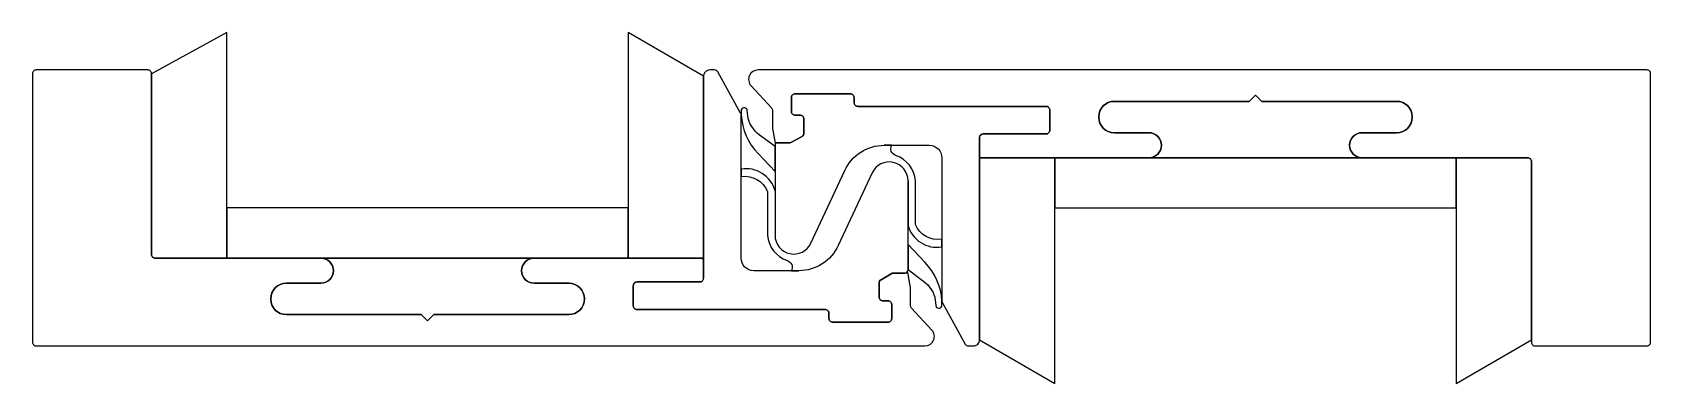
# Model space of a CAD drawing. Extents: x 5 to 134, y 3 to 31.
import ezdxf

# ---------------------------------------------------------------- set-up
doc = ezdxf.new("R2010")
doc.units = 0
doc.layers.get('0').update_dxf_attribs({"linetype": 'CONTINUOUS'})

msp = doc.modelspace()

# ---------------------------------------------------------------- linework, layer by layer
at = {"color": 30}
for points in [[(20.74, 30.61), (14.74, 27.31), (14.74, 12.91, 0.414214), (15.04, 12.61), (20.74, 12.61)], [(58.74, 27.11), (52.74, 30.61), (52.74, 16.61), (52.74, 12.61), (58.47, 12.61, -0.26843), (58.73, 12.46), (58.74, 13.86)], [(5.24, 5.91, 0.414214), (5.54, 5.61), (76.39, 5.61, 0.654301), (76.94, 6.87), (75.32, 8.62, -0.188894), (75.24, 8.83), (75.24, 10.27), (75.08, 11.16), (75.04, 11.41), (73.86, 11.41, 0.131652), (73.71, 11.37), (72.89, 10.89, 0.267949), (72.74, 10.63), (72.74, 9.51, 0.414214), (73.04, 9.21), (73.44, 9.21, -0.414214), (73.74, 8.91), (73.74, 7.81, -0.414214), (73.44, 7.51), (69.04, 7.51, -0.414214), (68.74, 7.81), (68.74, 8.21, 0.414214), (68.44, 8.51), (53.44, 8.51, -0.414214), (53.14, 8.81), (53.14, 10.41, -0.414214), (53.44, 10.71), (58.44, 10.71, 0.414214), (58.74, 11.01), (58.74, 12.61), (45.24, 12.61, 1), (45.24, 10.61), (47.99, 10.61, -1), (47.99, 8.11), (37.24, 8.11), (36.74, 7.61), (36.24, 8.11), (25.49, 8.11, -1), (25.49, 10.61), (28.24, 10.61, 1), (28.24, 12.61), (15.04, 12.61, -0.414225), (14.74, 12.91), (14.74, 12.91), (14.74, 27.11), (14.74, 27.31, 0.414325), (14.44, 27.61), (5.54, 27.61, 0.414214), (5.24, 27.31)], [(61.74, 19.71), (61.74, 19.11, -0.350286), (63.84, 17.93), (63.84, 14.43, 0.291277), (65.4, 12.41, -0.50578), (65.74, 11.61), (66.34, 11.61), (62.74, 11.61, -0.414234), (61.74, 12.61), (61.74, 24.03, 0.127216), (61.7, 24.18), (59.88, 27.45, 0.272631), (59.62, 27.61), (59.24, 27.61, 0.414214), (58.74, 27.11), (58.74, 13.86), (58.73, 11.01, -0.414214), (58.43, 10.71), (55.23, 10.71), (54.54, 10.71), (53.44, 10.71, 0.414214), (53.14, 10.41), (53.14, 8.81, 0.414214), (53.44, 8.51), (68.44, 8.51, -0.414214), (68.74, 8.21), (68.74, 7.81, 0.414214), (69.04, 7.51), (73.44, 7.51, 0.414214), (73.74, 7.81), (73.74, 8.91, 0.414214), (73.44, 9.21), (73.04, 9.21, -0.414214), (72.74, 9.51), (72.74, 10.63, -0.267949), (72.89, 10.89), (73.71, 11.37, -0.131652), (73.86, 11.41), (74.79, 11.41, 0.363916), (75.04, 11.71), (75.04, 18.78), (75.04, 18.78), (75.04, 15.24, 0.388453), (77.74, 13.51), (77.74, 14.11, -0.350286), (75.64, 15.28), (75.64, 18.78, 0.291277), (74.08, 20.8, -0.50578), (73.74, 21.61), (73.14, 21.61), (73.14, 21.61), (76.74, 21.61, -0.414234), (77.74, 20.61), (77.74, 9.19, 0.127216), (77.78, 9.04), (79.59, 5.76, 0.272631), (79.86, 5.61), (80.24, 5.61, 0.414214), (80.74, 6.11), (80.74, 22.21, -0.414213), (81.04, 22.51), (84.94, 22.51), (86.04, 22.51, 0.414214), (86.34, 22.81), (86.34, 24.41, 0.414214), (86.04, 24.71), (71.04, 24.71, -0.414214), (70.74, 25.01), (70.74, 25.41, 0.414214), (70.44, 25.71), (66.04, 25.71, 0.414214), (65.74, 25.41), (65.74, 24.31, 0.414214), (66.04, 24.01), (66.44, 24.01, -0.414214), (66.74, 23.71), (66.74, 22.58, -0.267949), (66.59, 22.32), (65.76, 21.85, -0.131652), (65.61, 21.81), (64.44, 21.81), (64.44, 21.51), (64.44, 17.97, 0.386184)], [(75.04, 18.78, 0.802585), (72.18, 19.41), (69.48, 13.63, -0.293514), (66.34, 11.61), (62.74, 11.61, -0.414234), (61.74, 12.61), (61.74, 24.03, 0.127216), (61.7, 24.18), (59.88, 27.45, 0.272631), (59.62, 27.61), (59.24, 27.61, 0.414214), (58.74, 27.11), (58.74, 13.86), (58.73, 11.01, -0.414214), (58.43, 10.71), (55.23, 10.71), (54.54, 10.71), (53.44, 10.71, 0.414214), (53.14, 10.41), (53.14, 8.81, 0.414214), (53.44, 8.51), (68.44, 8.51, -0.414214), (68.74, 8.21), (68.74, 7.81, 0.414214), (69.04, 7.51), (73.44, 7.51, 0.414214), (73.74, 7.81), (73.74, 8.91, 0.414214), (73.44, 9.21), (73.04, 9.21, -0.414214), (72.74, 9.51), (72.74, 10.63, -0.267949), (72.89, 10.89), (73.71, 11.37, -0.131652), (73.86, 11.41), (74.79, 11.41, 0.363916), (75.04, 11.71)], [(134.24, 27.31, 0.414214), (133.94, 27.61), (63.09, 27.61, 0.654301), (62.53, 26.35), (64.16, 24.59, -0.188894), (64.24, 24.39), (64.24, 22.94), (64.39, 22.06), (64.44, 21.81), (65.61, 21.81, 0.131652), (65.76, 21.85), (66.59, 22.32, 0.267949), (66.74, 22.58), (66.74, 23.71, 0.414214), (66.44, 24.01), (66.04, 24.01, -0.414214), (65.74, 24.31), (65.74, 25.41, -0.414214), (66.04, 25.71), (70.44, 25.71, -0.414214), (70.74, 25.41), (70.74, 25.01, 0.414214), (71.04, 24.71), (86.04, 24.71, -0.414214), (86.34, 24.41), (86.34, 22.81, -0.414214), (86.04, 22.51), (81.04, 22.51, 0.414214), (80.74, 22.21), (80.74, 20.61), (94.24, 20.61, 1), (94.24, 22.61), (91.49, 22.61, -1), (91.49, 25.11), (102.24, 25.11), (102.74, 25.61), (103.24, 25.11), (113.99, 25.11, -1), (113.99, 22.61), (111.24, 22.61, 1), (111.24, 20.61), (124.44, 20.61, -0.414225), (124.74, 20.31), (124.74, 20.31), (124.74, 6.11), (124.74, 5.9, 0.414325), (125.04, 5.61), (133.94, 5.61, 0.414214), (134.24, 5.91)], [(63.39, 22.29, -0.173503), (62.29, 23.73), (62.23, 24.37, 0.785857), (61.74, 24.44), (61.74, 24.03, 0.183314), (63.09, 20.94), (64.44, 19.51), (64.44, 21.51)], [(86.34, 24.41, 0.414214), (86.04, 24.71), (71.04, 24.71, -0.414214), (70.74, 25.01), (70.74, 25.41, 0.414214), (70.44, 25.71), (66.04, 25.71, 0.414214), (65.74, 25.41), (65.74, 24.31, 0.414214), (66.04, 24.01), (66.44, 24.01, -0.414214), (66.74, 23.71), (66.74, 22.58, -0.267949), (66.59, 22.32), (65.76, 21.85, -0.131652), (65.61, 21.81), (64.44, 21.81), (64.44, 21.51), (64.44, 14.43, 0.802585), (67.3, 13.8), (70, 19.59, -0.293514), (73.14, 21.61), (76.74, 21.61, -0.414234), (77.74, 20.61), (77.74, 9.19, 0.127216), (77.78, 9.04), (79.59, 5.76, 0.272631), (79.86, 5.61), (80.24, 5.61, 0.414214), (80.74, 6.11), (80.74, 22.21, -0.414213), (81.04, 22.51), (84.94, 22.51), (86.04, 22.51, 0.414214), (86.34, 22.81)], [(111.24, 22.61), (113.99, 22.61, 1), (113.99, 25.11), (103.24, 25.11), (102.74, 25.61), (102.24, 25.11), (91.49, 25.11, 1), (91.49, 22.61), (94.24, 22.61, -1), (94.24, 20.61), (111.24, 20.61, -1)], [(124.74, 20.31, 0.414225), (124.44, 20.61), (118.74, 20.61), (118.74, 16.61), (118.74, 2.61), (124.74, 6.11)], [(76.39, 12.28), (75.04, 13.71), (75.04, 11.71), (76.08, 10.92, -0.173503), (77.19, 9.49), (77.25, 8.84, 0.785857), (77.74, 8.77), (77.74, 9.19, 0.183314)], [(47.99, 10.61), (45.24, 10.61, -1), (45.24, 12.61), (28.24, 12.61, -1), (28.24, 10.61), (25.49, 10.61, 1), (25.49, 8.11), (36.24, 8.11), (36.74, 7.61), (37.24, 8.11), (47.99, 8.11, 1)]]:
    msp.add_lwpolyline(points, format="xyb", close=True, dxfattribs=at)
for points in [[(86.74, 16.61), (86.74, 20.61), (80.74, 20.61), (80.74, 6.11), (86.74, 2.61)], [(118.74, 20.61), (86.74, 20.61), (86.74, 16.61), (118.74, 16.61)], [(52.74, 16.61), (52.74, 16.61), (20.74, 16.61), (20.74, 12.61), (52.74, 12.61)]]:
    msp.add_lwpolyline(points, close=True, dxfattribs=at)

doc.saveas('drawing.dxf')
